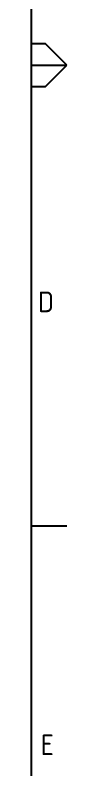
# Paper-space layout 'A3 (2)' of a CAD drawing. Header units: metres, sheet in millimetres. Extents: x -21 to 389, y -6 to 284.
# Drawn here: x 385 to 388.6, y 70.4 to 146 of the extents above; entities that cross this region are included whole.
import ezdxf
from ezdxf.enums import TextEntityAlignment as Align

# ---------------------------------------------------------------- set-up
doc = ezdxf.new("R2010")
doc.units = ezdxf.units.M
doc.layers.get('0').update_dxf_attribs({"color": 6})
doc.layers.add('Notes', color=7, linetype='Continuous')
doc.layers.add('SupportsUG_SP_EXT', color=7, linetype='Continuous')
doc.layers.get('0').freeze()
doc.styles.add('iecISOCP', font='isocp.shx')
doc.styles.get("Standard").update_dxf_attribs({"font": 'arial.ttf'})

# ---------------------------------------------------------------- blocks, each defined once
blk = doc.blocks.new('A3_FRAME_TITLE')
at = {"layer": 'Notes', "color": 3}
blk.add_line((415.334, 280.834), (415.334, 1.163), dxfattribs=at)
at = {"layer": 'Notes', "color": 7}
for p, q in [((416.784, 143.148), (415.351, 143.148)), ((418.934, 140.998), (416.784, 143.148)), ((415.334, 140.998), (418.934, 140.998)), ((416.784, 138.849), (418.934, 140.998)), ((415.351, 138.849), (416.784, 138.849)), ((418.934, 94.812), (415.334, 94.812))]:
    blk.add_line(p, q, dxfattribs=at)
blk.add_attdef('DRAFT_NUM', (27.061, 14.799), '', height=2.064, rotation=90)
at = {"layer": 'Notes', "color": 7, "style": 'iecISOCP'}
for s, p in [('D', (417.627, 117.282)), ('E', (417.627, 72.895))]:
    blk.add_text(s, height=2.064, dxfattribs=at).set_placement(p, align=Align.MIDDLE_RIGHT)
at = {"layer": 'Notes', "color": 7, "style": 'iecISOCP', "flags": 8}
blk.add_attdef('VERSION_NO', text='', height=1.8, rotation=90, dxfattribs=at).set_placement((102.126, 28.135), align=Align.MIDDLE_CENTER)
at = {"layer": 'Notes', "color": 7, "style": 'iecISOCP'}
for tag, p in [('IE_NUM', (193.416, 27.926)), ('CAP_NO', (193.608, 24.109)), ('scale', (226.876, 20.935)), ('GEN_WO', (151.511, 19.601)), ('HV_SWITCH', (193.57, 19.601)), ('OH_WO', (151.357, 15.747)), ('GIS_MAP_No', (193.416, 15.747)), ('DRAWN', (224.73, 14.747)), ('UG_WO', (151.511, 11.276)), ('UBD_REF', (193.57, 11.276)), ('DATE', (224.489, 8.978)), ('SUB_WO', (151.511, 7.114)), ('HV_OP_DIAG', (193.57, 7.114)), ('CHD', (224.489, 2.882)), ('DESIGN', (255.121, 3.442)), ('LGA', (193.57, 2.643))]:
    blk.add_attdef(tag, p, '', height=1.791, dxfattribs=at)
at = {"layer": 'Notes', "style": 'iecISOCP'}
for tag, p in [('T1', (315.054, 25.098)), ('T2', (315.054, 21.43)), ('T3', (315.054, 17.541)), ('T4', (315.017, 13.835)), ('T5', (315.017, 9.947)), ('T6', (315.017, 6.175))]:
    blk.add_attdef(tag, text='', height=2.508, dxfattribs=at).set_placement(p, align=Align.CENTER)
at = {"layer": 'Notes', "color": 4, "style": 'iecISOCP'}
blk.add_attdef('NUM', text='', height=5.016, dxfattribs=at).set_placement((392.792, 9.133), align=Align.CENTER)
at = {"layer": 'Notes', "color": 1, "style": 'iecISOCP'}
blk.add_attdef('REV', text='', height=3.583, dxfattribs=at).set_placement((411.87, 9.133), align=Align.CENTER)
at = {"layer": 'Notes', "color": 7, "style": 'iecISOCP'}
for tag, p in [('NS', (391.913, 2.7)), ('SHTS', (401.975, 2.7))]:
    blk.add_attdef(tag, text='', height=1.791, dxfattribs=at).set_placement(p, align=Align.MIDDLE)
at = {"layer": 'Notes', "style": 'iecISOCP'}
blk.add_attdef('ExportID', (14.329, -5.538), '', height=2, dxfattribs=at)
at = {"layer": 'Notes', "style": 'iecISOCP', "flags": 1}
for tag, p in [('ExportUserName', (109.314, -15.232)), ('ExportAreaOfInterest', (160.683, -14.825)), ('GIS_SUCCESS', (190.532, -15.153)), ('ProjectType', (15.087, -15.537)), ('ProjectNumber', (32.054, -15.536)), ('DrawingNumber', (51.043, -15.391)), ('ProjectDescription', (70.611, -15.536)), ('ExportDate', (94.668, -15.394)), ('DesignerCompanyName', (130.305, -15.394)), ('CAD_SUCCESS', (208.642, -15.537)), ('Comments', (237.689, -15.584)), ('ExportCategories', (251.442, -15.495))]:
    blk.add_attdef(tag, p, '', height=1, dxfattribs=at)
at = {"layer": 'Notes', "color": 7, "style": 'iecISOCP', "flags": 1}
blk.add_attdef('DEPOTCODE', (227.582, -15.489), '', height=1, dxfattribs=at)

psp = doc.layouts.new('A3 (2)')

# ---------------------------------------------------------------- block references
at = {"layer": 'SupportsUG_SP_EXT'}
psp.add_blockref('A3_FRAME_TITLE', (-30.367, 0), dxfattribs=at)

doc.saveas('drawing.dxf')
